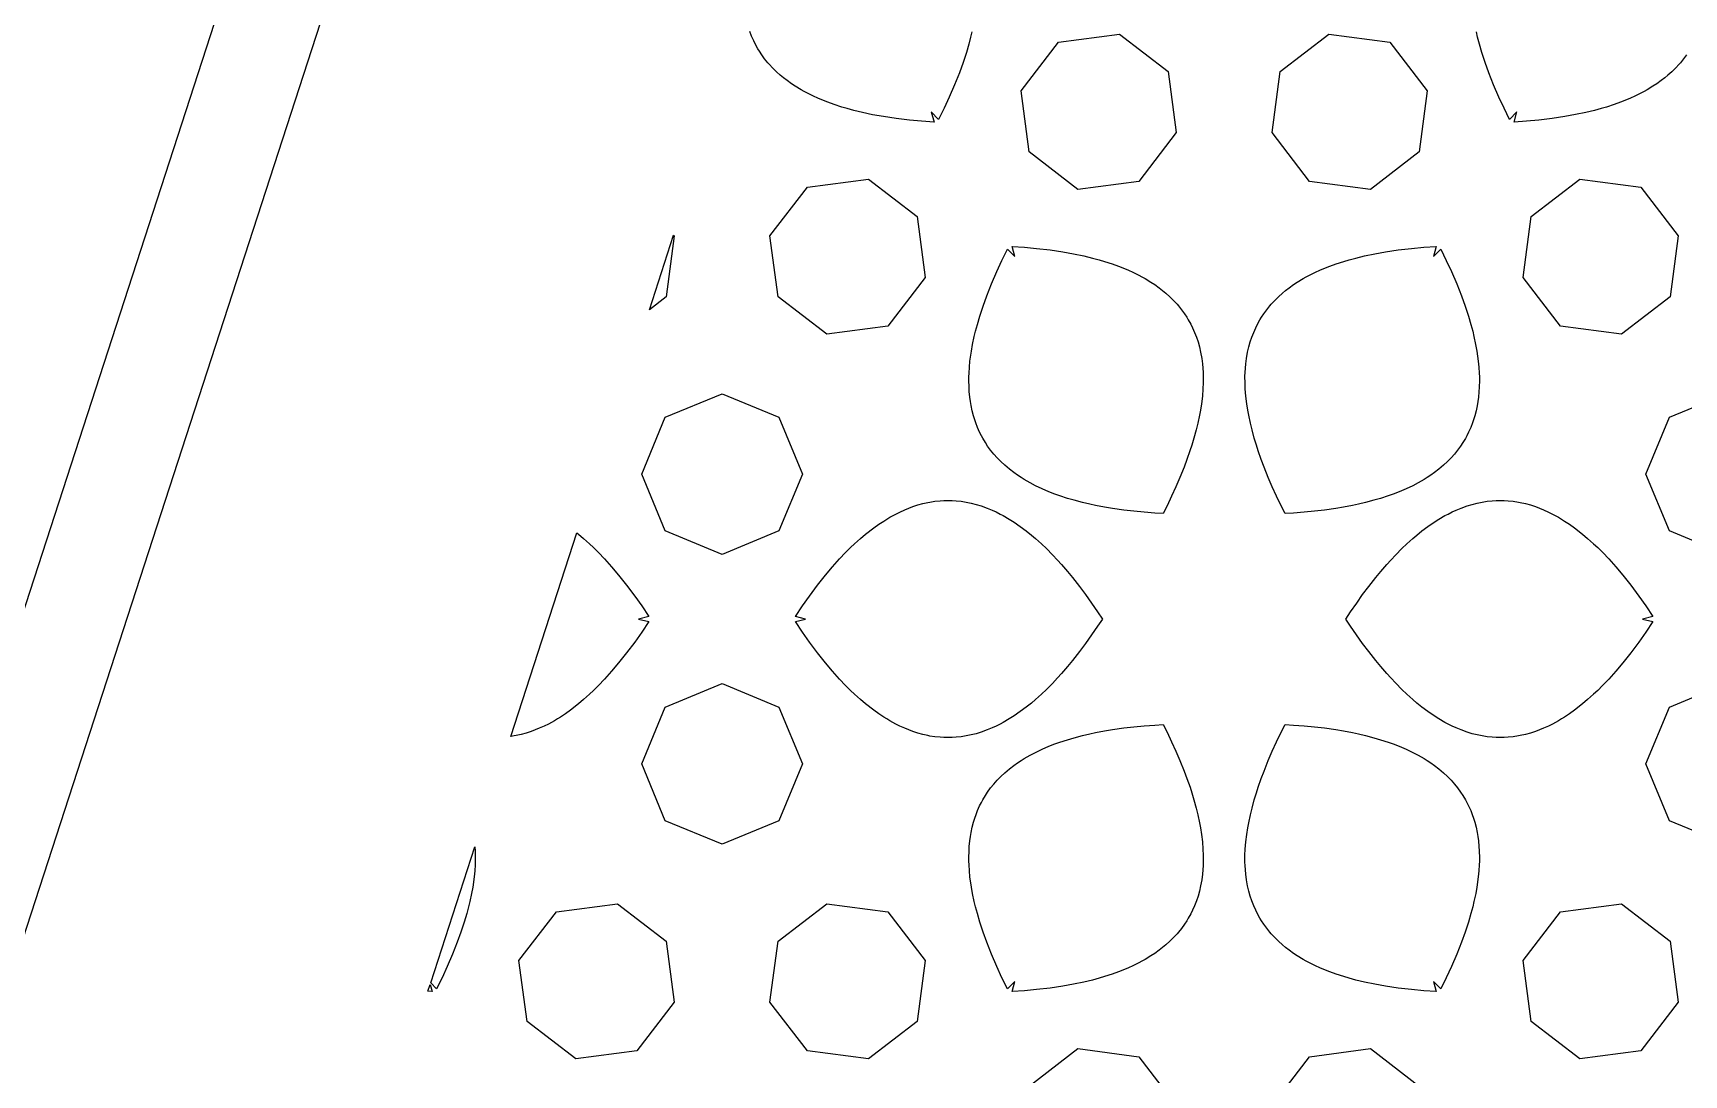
# Model space of a CAD drawing. Header units: metres. Extents: x 20 to 1108, y 20 to 485.
# Drawn here: x 215.72 to 265.05, y 136.28 to 167.41 of the extents above; entities that cross this region are included whole.
import ezdxf

# ---------------------------------------------------------------- set-up
doc = ezdxf.new("R2010")
doc.units = ezdxf.units.M

msp = doc.modelspace()

# ---------------------------------------------------------------- linework, layer by layer
for p, q in [((173.154, 20.0001), (248.154, 250.826)), ((251.309, 250.826), (176.309, 20)), ((237.192, 167.32), (237.136, 167.461)), ((237.253, 167.182), (237.192, 167.32)), ((243.736, 167.286), (243.681, 167.082)), ((243.774, 167.447), (243.736, 167.286)), ((246.359, 167.138), (248.18, 167.378)), ((248.18, 167.378), (249.637, 166.259)), ((252.981, 166.259), (254.438, 167.378)), ((254.438, 167.378), (256.259, 167.138)), ((258.882, 167.286), (258.844, 167.447)), ((258.937, 167.082), (258.882, 167.286)), ((237.307, 167.073), (237.253, 167.182)), ((237.379, 166.943), (237.307, 167.073)), ((237.427, 166.866), (237.379, 166.943)), ((237.493, 166.765), (237.427, 166.866)), ((237.581, 166.644), (237.493, 166.765)), ((243.608, 166.831), (243.509, 166.532)), ((243.681, 167.082), (243.608, 166.831)), ((245.24, 165.681), (246.359, 167.138)), ((256.259, 167.138), (257.377, 165.681)), ((259.011, 166.831), (258.937, 167.082)), ((259.108, 166.532), (259.011, 166.831)), ((265.124, 166.765), (265.035, 166.642)), ((237.676, 166.526), (237.581, 166.644)), ((237.716, 166.479), (237.676, 166.526)), ((237.821, 166.366), (237.716, 166.479)), ((237.931, 166.257), (237.821, 166.366)), ((238.049, 166.15), (237.931, 166.257)), ((243.399, 166.226), (243.257, 165.866)), ((243.509, 166.532), (243.399, 166.226)), ((249.637, 166.259), (249.877, 164.437)), ((252.74, 164.437), (252.981, 166.259)), ((259.219, 166.227), (259.108, 166.532)), ((259.361, 165.867), (259.219, 166.227)), ((264.686, 166.256), (264.569, 166.15)), ((264.797, 166.366), (264.686, 166.256)), ((264.901, 166.478), (264.797, 166.366)), ((264.941, 166.525), (264.901, 166.478)), ((265.035, 166.642), (264.941, 166.525)), ((238.147, 166.07), (238.049, 166.15)), ((238.25, 165.99), (238.147, 166.07)), ((238.383, 165.894), (238.25, 165.99)), ((238.495, 165.821), (238.383, 165.894)), ((238.671, 165.714), (238.495, 165.821)), ((243.257, 165.866), (243.098, 165.498)), ((259.52, 165.498), (259.361, 165.867)), ((264.121, 165.82), (263.946, 165.714)), ((264.235, 165.894), (264.121, 165.82)), ((264.367, 165.99), (264.235, 165.894)), ((264.471, 166.07), (264.367, 165.99)), ((264.569, 166.15), (264.471, 166.07)), ((238.763, 165.663), (238.671, 165.714)), ((238.857, 165.613), (238.763, 165.663)), ((239.018, 165.533), (238.857, 165.613)), ((239.186, 165.457), (239.018, 165.533)), ((239.469, 165.342), (239.186, 165.457)), ((239.654, 165.275), (239.469, 165.342)), ((239.883, 165.201), (239.654, 165.275)), ((243.098, 165.498), (242.946, 165.167)), ((245.481, 163.859), (245.24, 165.681)), ((257.377, 165.681), (257.137, 163.859)), ((259.672, 165.168), (259.52, 165.498)), ((262.964, 165.275), (262.735, 165.201)), ((263.149, 165.342), (262.964, 165.275)), ((263.431, 165.456), (263.149, 165.342)), ((263.599, 165.533), (263.431, 165.456)), ((263.76, 165.613), (263.599, 165.533)), ((263.855, 165.663), (263.76, 165.613)), ((263.946, 165.714), (263.855, 165.663)), ((240.042, 165.154), (239.883, 165.201)), ((240.245, 165.099), (240.042, 165.154)), ((240.5, 165.037), (240.245, 165.099)), ((240.807, 164.972), (240.5, 165.037)), ((241.128, 164.915), (240.807, 164.972)), ((241.511, 164.858), (241.128, 164.915)), ((241.909, 164.811), (241.511, 164.858)), ((242.272, 164.778), (241.909, 164.811)), ((242.646, 164.752), (242.272, 164.778)), ((242.78, 164.831), (242.561, 165.056)), ((242.561, 165.056), (242.646, 164.752)), ((242.946, 165.167), (242.78, 164.831)), ((259.837, 164.831), (259.672, 165.168)), ((260.057, 165.056), (259.837, 164.831)), ((259.972, 164.752), (260.057, 165.056)), ((260.346, 164.778), (259.972, 164.752)), ((260.708, 164.811), (260.346, 164.778)), ((261.107, 164.858), (260.708, 164.811)), ((261.489, 164.915), (261.107, 164.858)), ((261.811, 164.973), (261.489, 164.915)), ((262.117, 165.037), (261.811, 164.973)), ((262.372, 165.099), (262.117, 165.037)), ((262.575, 165.154), (262.372, 165.099)), ((262.735, 165.201), (262.575, 165.154)), ((249.877, 164.437), (248.759, 162.981)), ((253.859, 162.981), (252.74, 164.437)), ((246.938, 162.74), (245.481, 163.859)), ((257.137, 163.859), (255.68, 162.74)), ((237.74, 161.351), (238.859, 162.808)), ((238.859, 162.808), (240.68, 163.048)), ((240.68, 163.048), (242.137, 161.929)), ((248.759, 162.981), (246.938, 162.74)), ((255.68, 162.74), (253.859, 162.981)), ((260.481, 161.929), (261.938, 163.048)), ((261.938, 163.048), (263.759, 162.808)), ((263.759, 162.808), (264.877, 161.351)), ((242.137, 161.929), (242.377, 160.107)), ((260.24, 160.107), (260.481, 161.929)), ((234.138, 159.146), (234.861, 161.372)), ((234.877, 161.351), (234.637, 159.529)), ((234.861, 161.372), (234.877, 161.351)), ((237.981, 159.529), (237.74, 161.351)), ((264.877, 161.351), (264.637, 159.529)), ((244.672, 160.62), (244.837, 160.957)), ((244.837, 160.957), (245.057, 160.733)), ((245.057, 160.733), (244.972, 161.036)), ((244.972, 161.036), (245.346, 161.01)), ((245.346, 161.01), (245.708, 160.977)), ((245.708, 160.977), (246.107, 160.93)), ((246.107, 160.93), (246.489, 160.873)), ((246.489, 160.873), (246.811, 160.816)), ((246.811, 160.816), (247.117, 160.751)), ((255.5, 160.751), (255.807, 160.815)), ((255.807, 160.815), (256.128, 160.873)), ((256.128, 160.873), (256.511, 160.93)), ((256.511, 160.93), (256.909, 160.977)), ((256.909, 160.977), (257.272, 161.01)), ((257.272, 161.01), (257.646, 161.036)), ((257.646, 161.036), (257.561, 160.733)), ((257.561, 160.733), (257.78, 160.957)), ((257.78, 160.957), (257.946, 160.62)), ((244.52, 160.29), (244.672, 160.62)), ((247.117, 160.751), (247.372, 160.689)), ((247.372, 160.689), (247.575, 160.634)), ((247.575, 160.634), (247.735, 160.587)), ((247.735, 160.587), (247.964, 160.513)), ((247.964, 160.513), (248.149, 160.446)), ((248.149, 160.446), (248.432, 160.332)), ((248.432, 160.332), (248.6, 160.255)), ((254.018, 160.255), (254.186, 160.332)), ((254.186, 160.332), (254.469, 160.446)), ((254.469, 160.446), (254.654, 160.513)), ((254.654, 160.513), (254.883, 160.587)), ((254.883, 160.587), (255.042, 160.634)), ((255.042, 160.634), (255.245, 160.689)), ((255.245, 160.689), (255.5, 160.751)), ((257.946, 160.62), (258.098, 160.29)), ((242.377, 160.107), (241.259, 158.651)), ((244.219, 159.562), (244.361, 159.921)), ((244.361, 159.921), (244.52, 160.29)), ((248.6, 160.255), (248.761, 160.175)), ((248.761, 160.175), (248.855, 160.126)), ((248.855, 160.126), (248.946, 160.074)), ((248.946, 160.074), (249.122, 159.968)), ((249.122, 159.968), (249.235, 159.894)), ((249.235, 159.894), (249.367, 159.799)), ((253.25, 159.799), (253.383, 159.894)), ((253.383, 159.894), (253.495, 159.968)), ((253.495, 159.968), (253.671, 160.074)), ((253.671, 160.074), (253.763, 160.126)), ((253.763, 160.126), (253.857, 160.175)), ((253.857, 160.175), (254.018, 160.255)), ((258.098, 160.29), (258.257, 159.921)), ((258.257, 159.921), (258.399, 159.562)), ((261.359, 158.651), (260.24, 160.107)), ((234.637, 159.529), (234.138, 159.146)), ((239.438, 158.41), (237.981, 159.529)), ((244.109, 159.256), (244.219, 159.562)), ((249.367, 159.799), (249.471, 159.719)), ((249.471, 159.719), (249.569, 159.638)), ((249.569, 159.638), (249.687, 159.531)), ((249.687, 159.531), (249.797, 159.422)), ((249.797, 159.422), (249.902, 159.309)), ((252.716, 159.309), (252.821, 159.422)), ((252.821, 159.422), (252.931, 159.531)), ((252.931, 159.531), (253.049, 159.638)), ((253.049, 159.638), (253.147, 159.719)), ((253.147, 159.719), (253.25, 159.799)), ((258.399, 159.562), (258.51, 159.256)), ((264.637, 159.529), (263.18, 158.41)), ((243.937, 158.706), (244.01, 158.957)), ((244.01, 158.957), (244.109, 159.256)), ((249.902, 159.309), (249.942, 159.263)), ((249.942, 159.263), (250.036, 159.145)), ((250.036, 159.145), (250.124, 159.023)), ((250.124, 159.023), (250.191, 158.922)), ((250.191, 158.922), (250.238, 158.845)), ((250.238, 158.845), (250.311, 158.716)), ((252.307, 158.716), (252.379, 158.845)), ((252.379, 158.845), (252.427, 158.922)), ((252.427, 158.922), (252.493, 159.023)), ((252.493, 159.023), (252.581, 159.145)), ((252.581, 159.145), (252.676, 159.263)), ((252.676, 159.263), (252.716, 159.309)), ((258.51, 159.256), (258.607, 158.957)), ((258.607, 158.957), (258.681, 158.706)), ((241.259, 158.651), (239.438, 158.41)), ((243.793, 158.105), (243.844, 158.341)), ((243.844, 158.341), (243.882, 158.502)), ((243.882, 158.502), (243.937, 158.706)), ((250.311, 158.716), (250.364, 158.607)), ((250.364, 158.607), (250.426, 158.468)), ((250.426, 158.468), (250.482, 158.327)), ((252.136, 158.327), (252.192, 158.468)), ((252.192, 158.468), (252.253, 158.607)), ((252.253, 158.607), (252.307, 158.716)), ((258.681, 158.706), (258.736, 158.502)), ((258.736, 158.502), (258.774, 158.341)), ((258.774, 158.341), (258.823, 158.105)), ((263.18, 158.41), (261.359, 158.651)), ((243.716, 157.609), (243.758, 157.91)), ((243.758, 157.91), (243.793, 158.105)), ((250.482, 158.327), (250.529, 158.182)), ((250.529, 158.182), (250.571, 158.033)), ((250.571, 158.033), (250.607, 157.88)), ((250.607, 157.88), (250.641, 157.692)), ((251.977, 157.692), (252.011, 157.88)), ((252.011, 157.88), (252.046, 158.033)), ((252.046, 158.033), (252.088, 158.182)), ((252.088, 158.182), (252.136, 158.327)), ((258.823, 158.105), (258.86, 157.91)), ((258.86, 157.91), (258.902, 157.609)), ((243.688, 157.246), (243.699, 157.426)), ((243.699, 157.426), (243.716, 157.609)), ((250.641, 157.692), (250.661, 157.531)), ((250.661, 157.531), (250.674, 157.399)), ((250.674, 157.399), (250.682, 157.265)), ((251.936, 157.265), (251.944, 157.399)), ((251.944, 157.399), (251.956, 157.531)), ((251.956, 157.531), (251.977, 157.692)), ((258.902, 157.609), (258.918, 157.426)), ((258.918, 157.426), (258.93, 157.246)), ((243.682, 157.036), (243.683, 157.141)), ((243.687, 156.829), (243.682, 157.036)), ((243.683, 157.141), (243.688, 157.246)), ((250.686, 156.956), (250.677, 156.778)), ((250.682, 157.265), (250.686, 157.164)), ((250.686, 157.164), (250.686, 156.956)), ((251.932, 157.164), (251.936, 157.265)), ((251.933, 156.955), (251.932, 157.164)), ((251.941, 156.779), (251.933, 156.955)), ((258.93, 157.246), (258.934, 157.141)), ((258.936, 157.035), (258.931, 156.829)), ((258.934, 157.141), (258.936, 157.035)), ((234.612, 155.931), (236.309, 156.634)), ((236.309, 156.634), (238.006, 155.931)), ((243.695, 156.697), (243.687, 156.829)), ((243.71, 156.533), (243.695, 156.697)), ((243.728, 156.404), (243.71, 156.533)), ((243.749, 156.279), (243.728, 156.404)), ((250.659, 156.559), (250.633, 156.336)), ((250.677, 156.778), (250.659, 156.559)), ((251.958, 156.561), (251.941, 156.779)), ((251.985, 156.337), (251.958, 156.561)), ((258.89, 156.403), (258.867, 156.277)), ((258.907, 156.531), (258.89, 156.403)), ((258.923, 156.696), (258.907, 156.531)), ((258.931, 156.829), (258.923, 156.696)), ((264.612, 155.931), (266.309, 156.634)), ((233.908, 154.234), (234.612, 155.931)), ((238.006, 155.931), (238.709, 154.234)), ((243.781, 156.124), (243.749, 156.279)), ((243.821, 155.973), (243.781, 156.124)), ((243.867, 155.826), (243.821, 155.973)), ((250.575, 155.991), (250.525, 155.754)), ((250.604, 156.146), (250.575, 155.991)), ((250.633, 156.336), (250.604, 156.146)), ((252.014, 156.146), (251.985, 156.337)), ((252.042, 155.992), (252.014, 156.146)), ((252.093, 155.755), (252.042, 155.992)), ((258.796, 155.973), (258.75, 155.825)), ((258.835, 156.123), (258.796, 155.973)), ((258.867, 156.277), (258.835, 156.123)), ((263.908, 154.234), (264.612, 155.931)), ((243.887, 155.769), (243.867, 155.826)), ((243.942, 155.628), (243.887, 155.769)), ((244.004, 155.489), (243.942, 155.628)), ((244.058, 155.382), (244.004, 155.489)), ((244.1, 155.303), (244.058, 155.382)), ((250.475, 155.553), (250.407, 155.307)), ((250.525, 155.754), (250.475, 155.553)), ((252.143, 155.553), (252.093, 155.755)), ((252.209, 155.307), (252.143, 155.553)), ((258.56, 155.381), (258.517, 155.302)), ((258.613, 155.488), (258.56, 155.381)), ((258.675, 155.626), (258.613, 155.488)), ((258.731, 155.768), (258.675, 155.626)), ((258.75, 155.825), (258.731, 155.768)), ((244.177, 155.174), (244.1, 155.303)), ((244.244, 155.073), (244.177, 155.174)), ((244.331, 154.951), (244.244, 155.073)), ((244.427, 154.834), (244.331, 154.951)), ((250.289, 154.927), (250.199, 154.666)), ((250.345, 155.096), (250.289, 154.927)), ((250.407, 155.307), (250.345, 155.096)), ((252.273, 155.096), (252.209, 155.307)), ((252.327, 154.927), (252.273, 155.096)), ((252.419, 154.666), (252.327, 154.927)), ((258.285, 154.95), (258.191, 154.834)), ((258.373, 155.073), (258.285, 154.95)), ((258.44, 155.173), (258.373, 155.073)), ((258.517, 155.302), (258.44, 155.173)), ((244.529, 154.719), (244.427, 154.834)), ((244.637, 154.608), (244.529, 154.719)), ((244.752, 154.5), (244.637, 154.608)), ((244.898, 154.377), (244.752, 154.5)), ((250.115, 154.445), (249.988, 154.129)), ((250.199, 154.666), (250.115, 154.445)), ((252.501, 154.445), (252.419, 154.666)), ((252.629, 154.129), (252.501, 154.445)), ((257.865, 154.5), (257.72, 154.377)), ((257.98, 154.607), (257.865, 154.5)), ((258.088, 154.718), (257.98, 154.607)), ((258.191, 154.834), (258.088, 154.718)), ((234.612, 152.537), (233.908, 154.234)), ((238.709, 154.234), (238.006, 152.537)), ((245.028, 154.278), (244.898, 154.377)), ((245.134, 154.202), (245.028, 154.278)), ((245.246, 154.128), (245.134, 154.202)), ((245.332, 154.074), (245.246, 154.128)), ((245.514, 153.97), (245.332, 154.074)), ((245.67, 153.888), (245.514, 153.97)), ((249.988, 154.129), (249.87, 153.852)), ((252.747, 153.852), (252.629, 154.129)), ((257.104, 153.97), (256.946, 153.888)), ((257.284, 154.074), (257.104, 153.97)), ((257.371, 154.128), (257.284, 154.074)), ((257.484, 154.202), (257.371, 154.128)), ((257.59, 154.278), (257.484, 154.202)), ((257.72, 154.377), (257.59, 154.278)), ((264.612, 152.537), (263.908, 154.234)), ((242.519, 153.399), (242.67, 153.422)), ((242.67, 153.422), (242.82, 153.438)), ((242.82, 153.438), (242.939, 153.445)), ((242.939, 153.445), (243.029, 153.447)), ((243.029, 153.447), (243.179, 153.445)), ((243.179, 153.445), (243.298, 153.438)), ((243.298, 153.438), (243.448, 153.422)), ((243.448, 153.422), (243.6, 153.399)), ((245.868, 153.794), (245.67, 153.888)), ((246.075, 153.706), (245.868, 153.794)), ((246.255, 153.637), (246.075, 153.706)), ((246.404, 153.583), (246.255, 153.637)), ((246.633, 153.509), (246.404, 153.583)), ((246.833, 153.45), (246.633, 153.509)), ((247.08, 153.385), (246.833, 153.45)), ((249.741, 153.57), (249.604, 153.283)), ((249.87, 153.852), (249.741, 153.57)), ((252.876, 153.57), (252.747, 153.852)), ((253.014, 153.283), (252.876, 153.57)), ((255.784, 153.45), (255.537, 153.385)), ((255.985, 153.509), (255.784, 153.45)), ((256.214, 153.583), (255.985, 153.509)), ((256.363, 153.637), (256.214, 153.583)), ((256.542, 153.706), (256.363, 153.637)), ((256.748, 153.794), (256.542, 153.706)), ((256.946, 153.888), (256.748, 153.794)), ((259.018, 153.399), (259.169, 153.422)), ((259.169, 153.422), (259.32, 153.438)), ((259.32, 153.438), (259.439, 153.445)), ((259.439, 153.445), (259.588, 153.447)), ((259.588, 153.447), (259.679, 153.445)), ((259.679, 153.445), (259.798, 153.438)), ((259.798, 153.438), (259.947, 153.422)), ((259.947, 153.422), (260.099, 153.399)), ((241.229, 152.89), (241.319, 152.943)), ((241.319, 152.943), (241.498, 153.041)), ((241.498, 153.041), (241.618, 153.101)), ((241.618, 153.101), (241.769, 153.169)), ((241.769, 153.169), (241.89, 153.22)), ((241.89, 153.22), (242.008, 153.264)), ((242.008, 153.264), (242.158, 153.312)), ((242.158, 153.312), (242.308, 153.353)), ((242.308, 153.353), (242.459, 153.387)), ((242.459, 153.387), (242.519, 153.399)), ((243.6, 153.399), (243.75, 153.368)), ((243.75, 153.368), (243.899, 153.33)), ((243.899, 153.33), (244.05, 153.283)), ((244.05, 153.283), (244.229, 153.219)), ((244.229, 153.219), (244.38, 153.157)), ((244.38, 153.157), (244.498, 153.102)), ((244.498, 153.102), (244.619, 153.041)), ((244.619, 153.041), (244.71, 152.993)), ((244.71, 152.993), (244.89, 152.889)), ((247.294, 153.335), (247.08, 153.385)), ((247.47, 153.298), (247.294, 153.335)), ((247.739, 153.246), (247.47, 153.298)), ((247.973, 153.207), (247.739, 153.246)), ((248.31, 153.16), (247.973, 153.207)), ((248.609, 153.124), (248.31, 153.16)), ((248.917, 153.095), (248.609, 153.124)), ((249.235, 153.07), (248.917, 153.095)), ((249.489, 153.055), (249.235, 153.07)), ((249.604, 153.283), (249.489, 153.055)), ((253.128, 153.055), (253.014, 153.283)), ((253.383, 153.07), (253.128, 153.055)), ((253.7, 153.095), (253.383, 153.07)), ((254.009, 153.124), (253.7, 153.095)), ((254.308, 153.16), (254.009, 153.124)), ((254.645, 153.207), (254.308, 153.16)), ((254.878, 153.246), (254.645, 153.207)), ((255.148, 153.298), (254.878, 153.246)), ((255.323, 153.335), (255.148, 153.298)), ((255.537, 153.385), (255.323, 153.335)), ((257.728, 152.889), (257.907, 152.993)), ((257.907, 152.993), (257.998, 153.041)), ((257.998, 153.041), (258.119, 153.102)), ((258.119, 153.102), (258.238, 153.157)), ((258.238, 153.157), (258.389, 153.219)), ((258.389, 153.219), (258.568, 153.283)), ((258.568, 153.283), (258.719, 153.33)), ((258.719, 153.33), (258.867, 153.368)), ((258.867, 153.368), (259.018, 153.399)), ((260.099, 153.399), (260.158, 153.387)), ((260.158, 153.387), (260.31, 153.353)), ((260.31, 153.353), (260.459, 153.312)), ((260.459, 153.312), (260.61, 153.264)), ((260.61, 153.264), (260.728, 153.219)), ((260.728, 153.219), (260.849, 153.169)), ((260.849, 153.169), (260.999, 153.101)), ((260.999, 153.101), (261.119, 153.041)), ((261.119, 153.041), (261.299, 152.943)), ((261.299, 152.943), (261.388, 152.889)), ((229.993, 146.392), (231.971, 152.476)), ((231.971, 152.476), (232.019, 152.438)), ((232.019, 152.438), (232.168, 152.312)), ((236.309, 151.834), (234.612, 152.537)), ((238.006, 152.537), (236.309, 151.834)), ((240.449, 152.312), (240.599, 152.438)), ((240.599, 152.438), (240.839, 152.626)), ((240.839, 152.626), (240.988, 152.733)), ((240.988, 152.733), (241.139, 152.832)), ((241.139, 152.832), (241.229, 152.89)), ((244.89, 152.889), (245.038, 152.794)), ((245.038, 152.794), (245.22, 152.669)), ((245.22, 152.669), (245.399, 152.535)), ((245.399, 152.535), (245.55, 152.414)), ((257.068, 152.414), (257.219, 152.535)), ((257.219, 152.535), (257.398, 152.669)), ((257.398, 152.669), (257.579, 152.794)), ((257.579, 152.794), (257.728, 152.889)), ((261.388, 152.889), (261.479, 152.832)), ((261.479, 152.832), (261.629, 152.733)), ((261.629, 152.733), (261.779, 152.626)), ((261.779, 152.626), (262.019, 152.438)), ((262.019, 152.438), (262.168, 152.312)), ((266.309, 151.834), (264.612, 152.537)), ((232.168, 152.312), (232.349, 152.15)), ((232.349, 152.15), (232.469, 152.036)), ((232.469, 152.036), (232.619, 151.887)), ((239.998, 151.887), (240.149, 152.036)), ((240.149, 152.036), (240.269, 152.15)), ((240.269, 152.15), (240.449, 152.312)), ((245.55, 152.414), (245.669, 152.312)), ((245.669, 152.312), (245.85, 152.15)), ((245.85, 152.15), (245.998, 152.007)), ((245.998, 152.007), (246.179, 151.824)), ((256.439, 151.824), (256.619, 152.007)), ((256.619, 152.007), (256.768, 152.15)), ((256.768, 152.15), (256.948, 152.312)), ((256.948, 152.312), (257.068, 152.414)), ((262.168, 152.312), (262.349, 152.15)), ((262.349, 152.15), (262.469, 152.036)), ((262.469, 152.036), (262.619, 151.887)), ((232.619, 151.887), (232.798, 151.698)), ((232.798, 151.698), (233.009, 151.463)), ((233.009, 151.463), (233.219, 151.215)), ((239.399, 151.215), (239.609, 151.463)), ((239.609, 151.463), (239.819, 151.698)), ((239.819, 151.698), (239.998, 151.887)), ((246.179, 151.824), (246.329, 151.665)), ((246.329, 151.665), (246.449, 151.532)), ((246.449, 151.532), (246.629, 151.323)), ((255.988, 151.323), (256.168, 151.532)), ((256.168, 151.532), (256.288, 151.665)), ((256.288, 151.665), (256.439, 151.824)), ((262.619, 151.887), (262.798, 151.698)), ((262.798, 151.698), (263.009, 151.463)), ((263.009, 151.463), (263.219, 151.215)), ((233.219, 151.215), (233.458, 150.913)), ((239.159, 150.913), (239.399, 151.215)), ((246.629, 151.323), (246.779, 151.141)), ((246.779, 151.141), (246.988, 150.873)), ((255.629, 150.873), (255.838, 151.141)), ((255.838, 151.141), (255.988, 151.323)), ((263.219, 151.215), (263.458, 150.913)), ((233.458, 150.913), (233.698, 150.591)), ((233.698, 150.591), (233.908, 150.293)), ((238.709, 150.293), (238.919, 150.591)), ((238.919, 150.591), (239.159, 150.913)), ((246.988, 150.873), (247.17, 150.632)), ((247.17, 150.632), (247.35, 150.38)), ((255.269, 150.38), (255.447, 150.632)), ((255.447, 150.632), (255.629, 150.873)), ((263.458, 150.913), (263.698, 150.591)), ((263.698, 150.591), (263.908, 150.293)), ((234.118, 149.982), (233.812, 149.904)), ((233.908, 150.293), (234.118, 149.982)), ((238.499, 149.982), (238.709, 150.293)), ((238.806, 149.904), (238.499, 149.982)), ((247.35, 150.38), (247.529, 150.117)), ((247.529, 150.117), (247.67, 149.904)), ((254.947, 149.903), (255.088, 150.117)), ((255.088, 150.117), (255.269, 150.38)), ((264.118, 149.982), (263.812, 149.904)), ((263.908, 150.293), (264.118, 149.982)), ((233.908, 149.515), (233.698, 149.216)), ((233.812, 149.904), (234.118, 149.825)), ((234.118, 149.825), (233.908, 149.515)), ((238.499, 149.825), (238.806, 149.904)), ((238.709, 149.515), (238.499, 149.825)), ((238.919, 149.217), (238.709, 149.515)), ((247.529, 149.69), (247.349, 149.427)), ((247.67, 149.904), (247.529, 149.69)), ((255.088, 149.69), (254.947, 149.903)), ((255.268, 149.428), (255.088, 149.69)), ((263.908, 149.515), (263.698, 149.216)), ((263.812, 149.904), (264.118, 149.825)), ((264.118, 149.825), (263.908, 149.515)), ((233.698, 149.216), (233.458, 148.895)), ((239.159, 148.895), (238.919, 149.217)), ((247.169, 149.175), (246.988, 148.934)), ((247.349, 149.427), (247.169, 149.175)), ((255.447, 149.175), (255.268, 149.428)), ((255.629, 148.934), (255.447, 149.175)), ((263.698, 149.216), (263.458, 148.895)), ((233.218, 148.592), (233.009, 148.345)), ((233.458, 148.895), (233.218, 148.592)), ((239.399, 148.593), (239.159, 148.895)), ((239.609, 148.345), (239.399, 148.593)), ((246.628, 148.484), (246.448, 148.275)), ((246.779, 148.667), (246.628, 148.484)), ((246.988, 148.934), (246.779, 148.667)), ((255.838, 148.667), (255.629, 148.934)), ((255.988, 148.485), (255.838, 148.667)), ((256.168, 148.276), (255.988, 148.485)), ((263.218, 148.592), (263.009, 148.345)), ((263.458, 148.895), (263.218, 148.592)), ((232.799, 148.109), (232.618, 147.92)), ((233.009, 148.345), (232.799, 148.109)), ((239.82, 148.11), (239.609, 148.345)), ((239.998, 147.921), (239.82, 148.11)), ((246.179, 147.982), (245.998, 147.8)), ((246.328, 148.142), (246.179, 147.982)), ((246.448, 148.275), (246.328, 148.142)), ((256.288, 148.143), (256.168, 148.276)), ((256.439, 147.983), (256.288, 148.143)), ((256.619, 147.8), (256.439, 147.983)), ((262.799, 148.109), (262.618, 147.92)), ((263.009, 148.345), (262.799, 148.109)), ((232.168, 147.495), (232.019, 147.369)), ((232.349, 147.657), (232.168, 147.495)), ((232.469, 147.772), (232.349, 147.657)), ((232.618, 147.92), (232.469, 147.772)), ((234.612, 147.271), (236.309, 147.974)), ((236.309, 147.974), (238.006, 147.271)), ((240.149, 147.771), (239.998, 147.921)), ((240.269, 147.658), (240.149, 147.771)), ((240.449, 147.495), (240.269, 147.658)), ((240.599, 147.369), (240.449, 147.495)), ((245.669, 147.495), (245.549, 147.393)), ((245.85, 147.658), (245.669, 147.495)), ((245.998, 147.8), (245.85, 147.658)), ((256.768, 147.657), (256.619, 147.8)), ((256.948, 147.495), (256.768, 147.657)), ((257.068, 147.393), (256.948, 147.495)), ((262.168, 147.495), (262.019, 147.369)), ((262.349, 147.657), (262.168, 147.495)), ((262.469, 147.772), (262.349, 147.657)), ((262.618, 147.92), (262.469, 147.772)), ((264.612, 147.271), (266.309, 147.974)), ((231.629, 147.075), (231.479, 146.975)), ((231.779, 147.181), (231.629, 147.075)), ((232.019, 147.369), (231.779, 147.181)), ((233.908, 145.574), (234.612, 147.271)), ((238.006, 147.271), (238.709, 145.574)), ((240.839, 147.181), (240.599, 147.369)), ((240.988, 147.075), (240.839, 147.181)), ((241.139, 146.975), (240.988, 147.075)), ((245.038, 147.013), (244.89, 146.919)), ((245.22, 147.138), (245.038, 147.013)), ((245.399, 147.272), (245.22, 147.138)), ((245.549, 147.393), (245.399, 147.272)), ((257.219, 147.272), (257.068, 147.393)), ((257.398, 147.138), (257.219, 147.272)), ((257.579, 147.013), (257.398, 147.138)), ((257.728, 146.918), (257.579, 147.013)), ((261.629, 147.075), (261.479, 146.975)), ((261.779, 147.181), (261.629, 147.075)), ((262.019, 147.369), (261.779, 147.181)), ((263.908, 145.574), (264.612, 147.271)), ((230.608, 146.543), (230.459, 146.495)), ((230.728, 146.588), (230.608, 146.543)), ((230.848, 146.638), (230.728, 146.588)), ((230.998, 146.706), (230.848, 146.638)), ((231.119, 146.766), (230.998, 146.706)), ((231.299, 146.865), (231.119, 146.766)), ((231.389, 146.918), (231.299, 146.865)), ((231.479, 146.975), (231.389, 146.918)), ((241.23, 146.918), (241.139, 146.975)), ((241.319, 146.865), (241.23, 146.918)), ((241.498, 146.766), (241.319, 146.865)), ((241.618, 146.706), (241.498, 146.766)), ((241.769, 146.638), (241.618, 146.706)), ((241.89, 146.588), (241.769, 146.638)), ((242.008, 146.544), (241.89, 146.588)), ((242.158, 146.495), (242.008, 146.544)), ((244.049, 146.524), (243.899, 146.477)), ((244.229, 146.588), (244.049, 146.524)), ((244.38, 146.651), (244.229, 146.588)), ((244.498, 146.705), (244.38, 146.651)), ((244.618, 146.766), (244.498, 146.705)), ((244.709, 146.814), (244.618, 146.766)), ((244.89, 146.919), (244.709, 146.814)), ((247.294, 146.472), (247.47, 146.509)), ((247.47, 146.509), (247.739, 146.561)), ((247.739, 146.561), (247.973, 146.6)), ((247.973, 146.6), (248.31, 146.648)), ((248.31, 146.648), (248.609, 146.683)), ((248.609, 146.683), (248.917, 146.713)), ((248.917, 146.713), (249.235, 146.737)), ((249.235, 146.737), (249.489, 146.753)), ((249.489, 146.753), (249.604, 146.524)), ((249.604, 146.524), (249.741, 146.237)), ((252.876, 146.237), (253.014, 146.524)), ((253.014, 146.524), (253.128, 146.753)), ((253.128, 146.753), (253.383, 146.737)), ((253.383, 146.737), (253.7, 146.713)), ((253.7, 146.713), (254.009, 146.683)), ((254.009, 146.683), (254.308, 146.648)), ((254.308, 146.648), (254.645, 146.6)), ((254.645, 146.6), (254.878, 146.562)), ((254.878, 146.562), (255.148, 146.509)), ((255.148, 146.509), (255.323, 146.472)), ((257.907, 146.814), (257.728, 146.918)), ((257.998, 146.766), (257.907, 146.814)), ((258.119, 146.706), (257.998, 146.766)), ((258.238, 146.65), (258.119, 146.706)), ((258.389, 146.588), (258.238, 146.65)), ((258.568, 146.524), (258.389, 146.588)), ((258.719, 146.478), (258.568, 146.524)), ((260.608, 146.543), (260.459, 146.495)), ((260.728, 146.588), (260.608, 146.543)), ((260.848, 146.638), (260.728, 146.588)), ((260.998, 146.706), (260.848, 146.638)), ((261.119, 146.766), (260.998, 146.706)), ((261.299, 146.865), (261.119, 146.766)), ((261.389, 146.918), (261.299, 146.865)), ((261.479, 146.975), (261.389, 146.918)), ((230.099, 146.409), (229.993, 146.392)), ((230.158, 146.42), (230.099, 146.409)), ((230.31, 146.454), (230.158, 146.42)), ((230.459, 146.495), (230.31, 146.454)), ((242.308, 146.454), (242.158, 146.495)), ((242.459, 146.42), (242.308, 146.454)), ((242.519, 146.408), (242.459, 146.42)), ((242.67, 146.385), (242.519, 146.408)), ((242.82, 146.37), (242.67, 146.385)), ((242.939, 146.362), (242.82, 146.37)), ((243.029, 146.36), (242.939, 146.362)), ((243.179, 146.362), (243.029, 146.36)), ((243.298, 146.37), (243.179, 146.362)), ((243.448, 146.385), (243.298, 146.37)), ((243.6, 146.409), (243.448, 146.385)), ((243.75, 146.439), (243.6, 146.409)), ((243.899, 146.477), (243.75, 146.439)), ((245.67, 145.919), (245.868, 146.013)), ((245.868, 146.013), (246.075, 146.102)), ((246.075, 146.102), (246.255, 146.171)), ((246.255, 146.171), (246.404, 146.225)), ((246.404, 146.225), (246.633, 146.299)), ((246.633, 146.299), (246.833, 146.357)), ((246.833, 146.357), (247.08, 146.422)), ((247.08, 146.422), (247.294, 146.472)), ((249.741, 146.237), (249.87, 145.955)), ((252.747, 145.955), (252.876, 146.237)), ((255.323, 146.472), (255.537, 146.422)), ((255.537, 146.422), (255.784, 146.357)), ((255.784, 146.357), (255.985, 146.299)), ((255.985, 146.299), (256.214, 146.224)), ((256.214, 146.224), (256.363, 146.171)), ((256.363, 146.171), (256.542, 146.102)), ((256.542, 146.102), (256.749, 146.013)), ((256.749, 146.013), (256.947, 145.919)), ((258.867, 146.439), (258.719, 146.478)), ((259.018, 146.409), (258.867, 146.439)), ((259.169, 146.385), (259.018, 146.409)), ((259.32, 146.37), (259.169, 146.385)), ((259.439, 146.362), (259.32, 146.37)), ((259.588, 146.36), (259.439, 146.362)), ((259.679, 146.363), (259.588, 146.36)), ((259.798, 146.37), (259.679, 146.363)), ((259.947, 146.385), (259.798, 146.37)), ((260.099, 146.409), (259.947, 146.385)), ((260.158, 146.42), (260.099, 146.409)), ((260.31, 146.454), (260.158, 146.42)), ((260.459, 146.495), (260.31, 146.454)), ((234.612, 143.877), (233.908, 145.574)), ((238.709, 145.574), (238.006, 143.877)), ((244.898, 145.43), (245.028, 145.53)), ((245.028, 145.53), (245.134, 145.605)), ((245.134, 145.605), (245.246, 145.679)), ((245.246, 145.679), (245.332, 145.733)), ((245.332, 145.733), (245.514, 145.837)), ((245.514, 145.837), (245.67, 145.919)), ((249.87, 145.955), (249.988, 145.678)), ((249.988, 145.678), (250.116, 145.362)), ((252.502, 145.362), (252.629, 145.678)), ((252.629, 145.678), (252.747, 145.955)), ((256.947, 145.919), (257.104, 145.837)), ((257.104, 145.837), (257.285, 145.733)), ((257.285, 145.733), (257.371, 145.679)), ((257.371, 145.679), (257.484, 145.605)), ((257.484, 145.605), (257.59, 145.53)), ((257.59, 145.53), (257.72, 145.43)), ((264.612, 143.877), (263.908, 145.574)), ((244.427, 144.974), (244.529, 145.089)), ((244.529, 145.089), (244.637, 145.199)), ((244.637, 145.199), (244.752, 145.307)), ((244.752, 145.307), (244.898, 145.43)), ((250.116, 145.362), (250.198, 145.142)), ((250.198, 145.142), (250.29, 144.881)), ((252.328, 144.881), (252.418, 145.142)), ((252.418, 145.142), (252.502, 145.362)), ((257.72, 145.43), (257.865, 145.307)), ((257.865, 145.307), (257.981, 145.199)), ((257.981, 145.199), (258.089, 145.089)), ((258.089, 145.089), (258.191, 144.974)), ((244.1, 144.504), (244.177, 144.633)), ((244.177, 144.633), (244.244, 144.735)), ((244.244, 144.735), (244.331, 144.856)), ((244.331, 144.856), (244.427, 144.974)), ((250.29, 144.881), (250.345, 144.711)), ((250.345, 144.711), (250.408, 144.5)), ((252.21, 144.5), (252.273, 144.711)), ((252.273, 144.711), (252.328, 144.881)), ((258.191, 144.974), (258.286, 144.856)), ((258.286, 144.856), (258.373, 144.735)), ((258.373, 144.735), (258.441, 144.633)), ((258.441, 144.633), (258.518, 144.504)), ((243.867, 143.981), (243.887, 144.038)), ((243.887, 144.038), (243.942, 144.18)), ((243.942, 144.18), (244.004, 144.318)), ((244.004, 144.318), (244.058, 144.426)), ((244.058, 144.426), (244.1, 144.504)), ((250.408, 144.5), (250.475, 144.254)), ((250.475, 144.254), (250.525, 144.053)), ((250.525, 144.053), (250.575, 143.815)), ((252.042, 143.815), (252.093, 144.053)), ((252.093, 144.053), (252.143, 144.254)), ((252.143, 144.254), (252.21, 144.5)), ((258.518, 144.504), (258.56, 144.426)), ((258.56, 144.426), (258.613, 144.318)), ((258.613, 144.318), (258.676, 144.18)), ((258.676, 144.18), (258.731, 144.038)), ((258.731, 144.038), (258.75, 143.981)), ((236.309, 143.174), (234.612, 143.877)), ((238.006, 143.877), (236.309, 143.174)), ((243.749, 143.529), (243.781, 143.683)), ((243.781, 143.683), (243.821, 143.834)), ((243.821, 143.834), (243.867, 143.981)), ((250.575, 143.815), (250.604, 143.661)), ((250.604, 143.661), (250.633, 143.47)), ((251.985, 143.47), (252.014, 143.661)), ((252.014, 143.661), (252.042, 143.815)), ((258.75, 143.981), (258.796, 143.834)), ((258.796, 143.834), (258.836, 143.683)), ((258.836, 143.683), (258.868, 143.529)), ((266.309, 143.174), (264.612, 143.877)), ((227.603, 139.033), (228.924, 143.1)), ((228.924, 143.1), (228.931, 142.978)), ((243.687, 142.978), (243.695, 143.111)), ((243.695, 143.111), (243.71, 143.275)), ((243.71, 143.275), (243.728, 143.403)), ((243.728, 143.403), (243.749, 143.529)), ((250.633, 143.47), (250.659, 143.247)), ((250.659, 143.247), (250.677, 143.029)), ((251.941, 143.029), (251.958, 143.247)), ((251.958, 143.247), (251.985, 143.47)), ((258.868, 143.529), (258.89, 143.403)), ((258.89, 143.403), (258.907, 143.275)), ((258.907, 143.275), (258.923, 143.111)), ((258.923, 143.111), (258.931, 142.978)), ((228.93, 142.561), (228.919, 142.381)), ((228.935, 142.667), (228.93, 142.561)), ((228.931, 142.978), (228.936, 142.772)), ((228.936, 142.772), (228.935, 142.667)), ((243.682, 142.773), (243.687, 142.978)), ((243.684, 142.667), (243.682, 142.773)), ((243.688, 142.562), (243.684, 142.667)), ((243.699, 142.382), (243.688, 142.562)), ((250.677, 143.029), (250.685, 142.852)), ((250.686, 142.643), (250.682, 142.541)), ((250.685, 142.852), (250.686, 142.643)), ((251.932, 142.852), (251.941, 143.029)), ((251.932, 142.643), (251.932, 142.852)), ((251.936, 142.542), (251.932, 142.643)), ((258.93, 142.561), (258.918, 142.381)), ((258.935, 142.667), (258.93, 142.561)), ((258.931, 142.978), (258.936, 142.772)), ((258.936, 142.772), (258.935, 142.667)), ((228.902, 142.197), (228.86, 141.897)), ((228.919, 142.381), (228.902, 142.197)), ((243.716, 142.198), (243.699, 142.382)), ((243.758, 141.897), (243.716, 142.198)), ((250.641, 142.114), (250.607, 141.928)), ((250.661, 142.276), (250.641, 142.114)), ((250.674, 142.407), (250.661, 142.276)), ((250.682, 142.541), (250.674, 142.407)), ((251.944, 142.408), (251.936, 142.542)), ((251.956, 142.276), (251.944, 142.408)), ((251.977, 142.116), (251.956, 142.276)), ((252.011, 141.928), (251.977, 142.116)), ((258.902, 142.197), (258.86, 141.897)), ((258.918, 142.381), (258.902, 142.197)), ((228.824, 141.702), (228.774, 141.466)), ((228.86, 141.897), (228.824, 141.702)), ((243.794, 141.702), (243.758, 141.897)), ((243.844, 141.466), (243.794, 141.702)), ((250.529, 141.624), (250.481, 141.479)), ((250.571, 141.773), (250.529, 141.624)), ((250.607, 141.928), (250.571, 141.773)), ((252.047, 141.775), (252.011, 141.928)), ((252.088, 141.626), (252.047, 141.775)), ((252.136, 141.48), (252.088, 141.626)), ((258.824, 141.702), (258.774, 141.466)), ((258.86, 141.897), (258.824, 141.702)), ((228.681, 141.101), (228.608, 140.851)), ((228.736, 141.305), (228.681, 141.101)), ((228.774, 141.466), (228.736, 141.305)), ((230.24, 139.7), (231.359, 141.157)), ((231.359, 141.157), (233.18, 141.397)), ((233.18, 141.397), (234.637, 140.278)), ((237.981, 140.278), (239.438, 141.397)), ((239.438, 141.397), (241.259, 141.157)), ((241.259, 141.157), (242.377, 139.7)), ((243.882, 141.305), (243.844, 141.466)), ((243.937, 141.101), (243.882, 141.305)), ((244.011, 140.851), (243.937, 141.101)), ((250.311, 141.092), (250.238, 140.961)), ((250.364, 141.2), (250.311, 141.092)), ((250.426, 141.338), (250.364, 141.2)), ((250.481, 141.479), (250.426, 141.338)), ((252.192, 141.339), (252.136, 141.48)), ((252.253, 141.201), (252.192, 141.339)), ((252.307, 141.092), (252.253, 141.201)), ((252.379, 140.962), (252.307, 141.092)), ((258.681, 141.101), (258.608, 140.851)), ((258.736, 141.305), (258.681, 141.101)), ((258.774, 141.466), (258.736, 141.305)), ((260.24, 139.7), (261.359, 141.157)), ((261.359, 141.157), (263.18, 141.397)), ((263.18, 141.397), (264.637, 140.278)), ((228.608, 140.851), (228.509, 140.552)), ((244.108, 140.552), (244.011, 140.851)), ((250.035, 140.661), (249.941, 140.544)), ((250.124, 140.784), (250.035, 140.661)), ((250.191, 140.884), (250.124, 140.784)), ((250.238, 140.961), (250.191, 140.884)), ((252.427, 140.885), (252.379, 140.962)), ((252.493, 140.784), (252.427, 140.885)), ((252.581, 140.663), (252.493, 140.784)), ((252.676, 140.545), (252.581, 140.663)), ((258.608, 140.851), (258.509, 140.552)), ((228.399, 140.245), (228.257, 139.886)), ((228.509, 140.552), (228.399, 140.245)), ((234.637, 140.278), (234.877, 138.456)), ((237.74, 138.456), (237.981, 140.278)), ((244.219, 140.246), (244.108, 140.552)), ((244.361, 139.886), (244.219, 140.246)), ((249.471, 140.089), (249.367, 140.009)), ((249.569, 140.169), (249.471, 140.089)), ((249.686, 140.275), (249.569, 140.169)), ((249.797, 140.385), (249.686, 140.275)), ((249.901, 140.498), (249.797, 140.385)), ((249.941, 140.544), (249.901, 140.498)), ((252.716, 140.498), (252.676, 140.545)), ((252.821, 140.385), (252.716, 140.498)), ((252.931, 140.276), (252.821, 140.385)), ((253.049, 140.169), (252.931, 140.276)), ((253.147, 140.089), (253.049, 140.169)), ((253.25, 140.009), (253.147, 140.089)), ((258.399, 140.245), (258.257, 139.886)), ((258.509, 140.552), (258.399, 140.245)), ((264.637, 140.278), (264.877, 138.456)), ((228.257, 139.886), (228.099, 139.517)), ((230.481, 137.878), (230.24, 139.7)), ((242.377, 139.7), (242.137, 137.878)), ((244.52, 139.518), (244.361, 139.886)), ((248.76, 139.632), (248.599, 139.552)), ((248.855, 139.682), (248.76, 139.632)), ((248.946, 139.733), (248.855, 139.682)), ((249.121, 139.839), (248.946, 139.733)), ((249.235, 139.913), (249.121, 139.839)), ((249.367, 140.009), (249.235, 139.913)), ((253.383, 139.913), (253.25, 140.009)), ((253.495, 139.84), (253.383, 139.913)), ((253.671, 139.733), (253.495, 139.84)), ((253.763, 139.682), (253.671, 139.733)), ((253.857, 139.632), (253.763, 139.682)), ((254.018, 139.552), (253.857, 139.632)), ((258.257, 139.886), (258.098, 139.517)), ((260.481, 137.878), (260.24, 139.7)), ((227.946, 139.187), (227.78, 138.85)), ((228.099, 139.517), (227.946, 139.187)), ((244.672, 139.187), (244.52, 139.518)), ((244.837, 138.85), (244.672, 139.187)), ((247.372, 139.118), (247.117, 139.057)), ((247.575, 139.173), (247.372, 139.118)), ((247.735, 139.22), (247.575, 139.173)), ((247.964, 139.294), (247.735, 139.22)), ((248.149, 139.361), (247.964, 139.294)), ((248.431, 139.475), (248.149, 139.361)), ((248.599, 139.552), (248.431, 139.475)), ((254.186, 139.476), (254.018, 139.552)), ((254.469, 139.361), (254.186, 139.476)), ((254.654, 139.295), (254.469, 139.361)), ((254.883, 139.22), (254.654, 139.295)), ((255.042, 139.173), (254.883, 139.22)), ((255.245, 139.118), (255.042, 139.173)), ((255.5, 139.057), (255.245, 139.118)), ((257.946, 139.187), (257.78, 138.85)), ((258.098, 139.517), (257.946, 139.187)), ((227.521, 138.78), (227.586, 138.984)), ((227.646, 138.771), (227.521, 138.78)), ((227.586, 138.984), (227.646, 138.771)), ((227.78, 138.85), (227.603, 139.033)), ((245.057, 139.075), (244.837, 138.85)), ((244.972, 138.771), (245.057, 139.075)), ((245.346, 138.797), (244.972, 138.771)), ((245.708, 138.83), (245.346, 138.797)), ((246.107, 138.878), (245.708, 138.83)), ((246.489, 138.934), (246.107, 138.878)), ((246.811, 138.992), (246.489, 138.934)), ((247.117, 139.057), (246.811, 138.992)), ((255.807, 138.992), (255.5, 139.057)), ((256.128, 138.934), (255.807, 138.992)), ((256.511, 138.878), (256.128, 138.934)), ((256.909, 138.83), (256.511, 138.878)), ((257.272, 138.797), (256.909, 138.83)), ((257.646, 138.771), (257.272, 138.797)), ((257.78, 138.85), (257.561, 139.075)), ((257.561, 139.075), (257.646, 138.771)), ((234.877, 138.456), (233.759, 137)), ((238.859, 137), (237.74, 138.456)), ((264.877, 138.456), (263.759, 137)), ((231.938, 136.759), (230.481, 137.878)), ((242.137, 137.878), (240.68, 136.759)), ((261.938, 136.759), (260.481, 137.878)), ((233.759, 137), (231.938, 136.759)), ((240.68, 136.759), (238.859, 137)), ((245.481, 135.948), (246.938, 137.067)), ((246.938, 137.067), (248.759, 136.827)), ((248.759, 136.827), (249.877, 135.37)), ((252.74, 135.37), (253.859, 136.827)), ((253.859, 136.827), (255.68, 137.067)), ((255.68, 137.067), (257.137, 135.948)), ((263.759, 137), (261.938, 136.759))]:
    msp.add_line(p, q)

doc.saveas('drawing.dxf')
